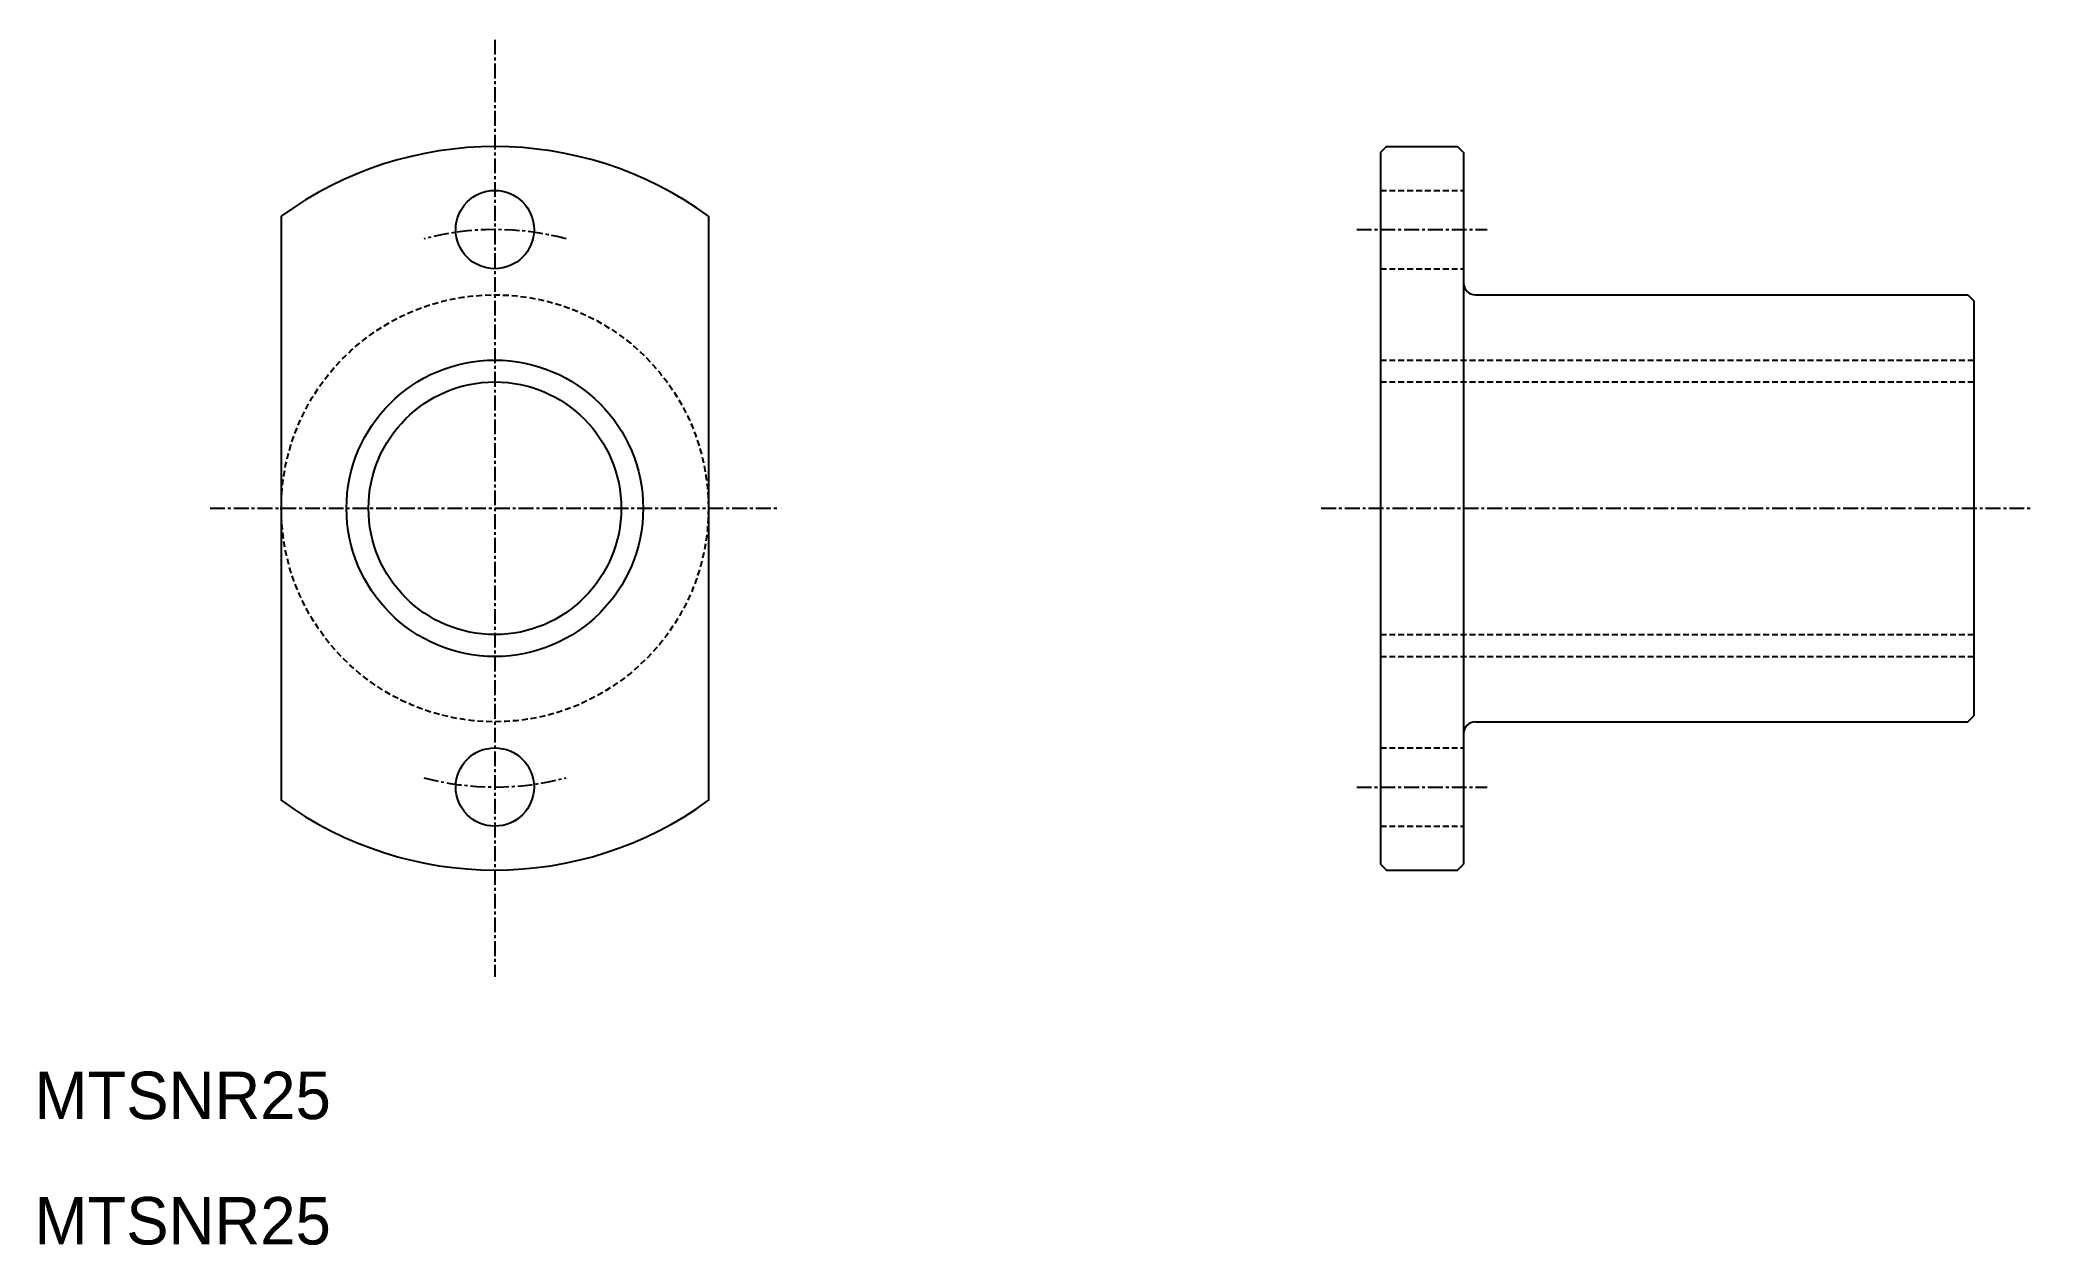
# Model space of a CAD drawing. Extents: x 39 to 207, y 89 to 191.
import ezdxf

# ---------------------------------------------------------------- set-up
doc = ezdxf.new("R2010")
doc.units = 0
doc.linetypes.add('CENTER', pattern=[2, 1.25, -0.25, 0.25, -0.25])
doc.linetypes.add('DASHED', pattern=[0.75, 0.5, -0.25])
doc.layers.get('0').update_dxf_attribs({"linetype": 'CONTINUOUS'})
doc.layers.add('CENTER', color=1, linetype='CENTER')

msp = doc.modelspace()

# ---------------------------------------------------------------- linework, layer by layer
at = {"color": 7, "linetype": 'CONTINUOUS'}
for p, q in [((152.9, 181.84), (152.4, 181.34)), ((152.9, 181.84), (158.9, 181.84)), ((158.9, 181.84), (159.4, 181.34)), ((152.4, 181.34), (152.4, 121.34)), ((159.4, 181.34), (159.4, 121.34)), ((59.76, 175.96), (59.76, 126.71)), ((95.76, 175.96), (95.76, 126.71)), ((160.4, 169.34), (201.9, 169.34)), ((201.9, 169.34), (202.4, 168.84)), ((202.4, 168.84), (202.4, 133.84)), ((152.4, 166.59), (152.4, 166.59)), ((160.4, 133.34), (201.9, 133.34)), ((201.9, 133.34), (202.4, 133.84)), ((152.4, 121.34), (152.9, 120.84)), ((158.9, 120.84), (159.4, 121.34)), ((152.9, 120.84), (158.9, 120.84))]:
    msp.add_line(p, q, dxfattribs=at)
at = {"color": 3, "linetype": 'DASHED'}
for p, q in [((152.4, 178.14), (159.4, 178.14)), ((152.4, 171.54), (159.4, 171.54)), ((152.4, 163.84), (202.4, 163.84)), ((152.4, 161.99), (202.4, 161.99)), ((152.4, 140.69), (202.4, 140.69)), ((152.4, 138.84), (202.4, 138.84)), ((152.4, 131.14), (159.4, 131.14)), ((152.4, 124.54), (159.4, 124.54))]:
    msp.add_line(p, q, dxfattribs=at)
at = {"color": 7, "linetype": 'CONTINUOUS'}
for centre, radius in [((77.76, 174.84), 3.3), ((77.76, 151.34), 10.65), ((77.76, 127.84), 3.3)]:
    msp.add_circle(centre, radius, dxfattribs=at)
at = {"color": 3, "linetype": 'DASHED'}
msp.add_circle((77.76, 151.34), 18, dxfattribs=at)
at = {"color": 3, "linetype": 'CONTINUOUS'}
msp.add_circle((77.76, 151.34), 12.5, dxfattribs=at)
at = {"color": 7, "linetype": 'CONTINUOUS'}
for centre, radius, start, end in [((77.76, 151.34), 30.5, 53.8314, 126.1686), ((160.4, 170.34), 1, 180, 270), ((160.4, 132.34), 1, 90, 180), ((77.76, 151.34), 30.5, 233.8314, 306.1686)]:
    msp.add_arc(centre, radius, start, end, dxfattribs=at)
at = {"layer": 'CENTER', "color": 1, "linetype": 'CENTER'}
for p, q in [((77.76, 190.84), (77.76, 111.84)), ((150.4, 174.84), (161.4, 174.84)), ((53.76, 151.34), (101.76, 151.34)), ((147.4, 151.34), (207.4, 151.34)), ((150.4, 127.84), (161.4, 127.84))]:
    msp.add_line(p, q, dxfattribs=at)
for start, end in [(75.2075, 104.7925), (255.2075, 284.7925)]:
    msp.add_arc((77.76, 151.34), 23.5, start, end, dxfattribs=at)

# ---------------------------------------------------------------- texts
at = {"color": 7, "linetype": 'CONTINUOUS'}
for p in [(38.97, 99.84), (38.97, 89.27)]:
    msp.add_text('MTSNR25', height=4, dxfattribs=at).set_placement(p)

doc.saveas('drawing.dxf')
